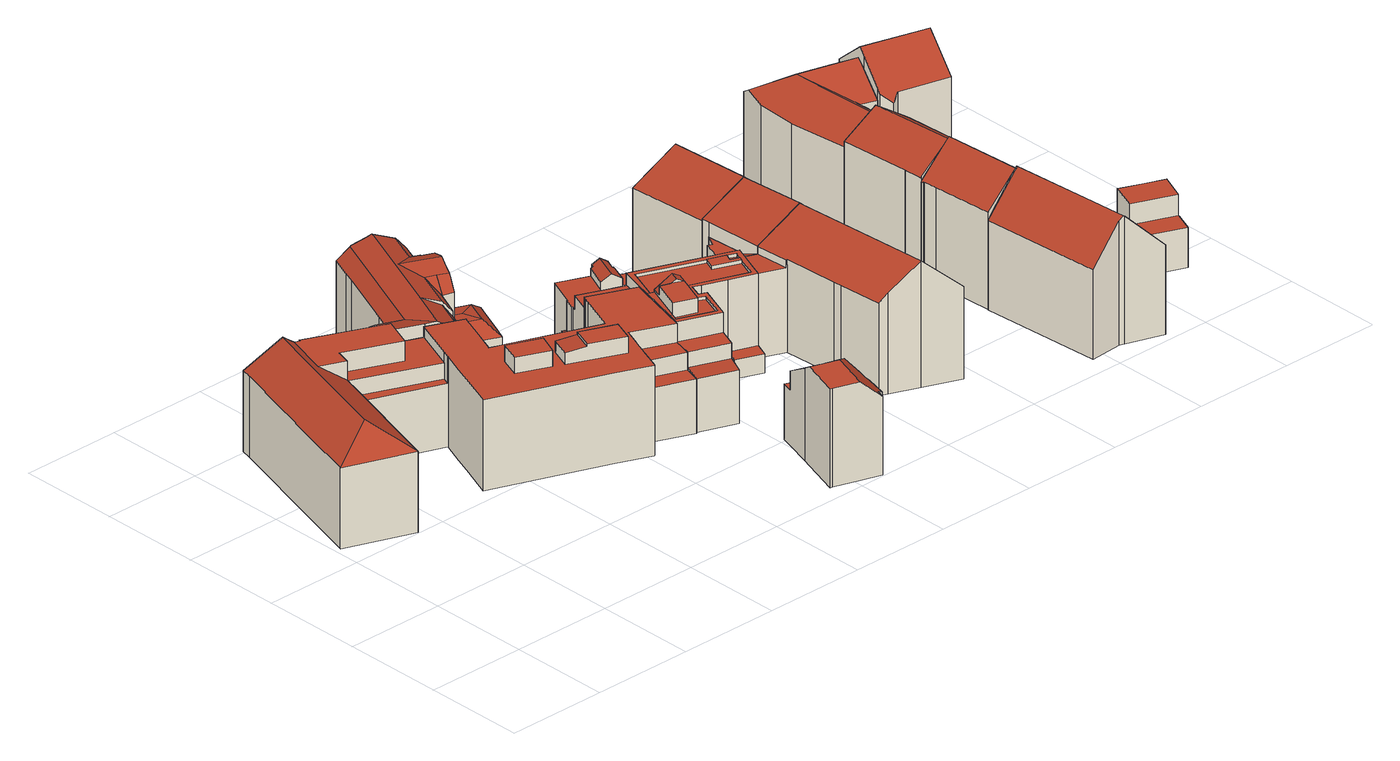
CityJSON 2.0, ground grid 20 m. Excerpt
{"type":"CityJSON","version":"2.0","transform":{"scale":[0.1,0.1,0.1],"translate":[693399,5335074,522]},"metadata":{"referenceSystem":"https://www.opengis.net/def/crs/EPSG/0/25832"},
"CityObjects":{
"building1":{"type":"Building","attributes":{"Gemeindeschluessel":"09162000","HoeheDach":"544.120","HoeheGrund":"523.113","Methode":"2000","NiedrigsteTraufeDesGebaeudes":"533.810","Geometrietyp2DReferenz":"3000","function":"31001_1000","roofType":"1000","measuredHeight":21.01,"storeysAboveGround":6},"geometry":[{"type":"MultiSurface","lod":"2","boundaries":[[[0,1,2,3]],[[4,5,6,7,8,9]],[[10,11,12,13,14,15,16,17]],[[18,19,20,21,22]],[[23,24,25,26]],[[27,28,29,30]],[[31,32,33,34]],[[35,36,37,38,39,40,41,42,26,25]],[[43,44,45,46]],[[47,48,49,50,51,52,53,54,55]],[[56,57,33,32]],[[58,59,60,61,19,18,12,11,62,63]],[[21,20,38,37]],[[22,21,14,13]],[[64,65,66,67]],[[68,69,16,15]],[[18,22,13,12]],[[30,29,70,71]],[[51,50,49,72,73,74,75,76,77,78,79,80,81,60,59,58,63,82,83,9,8,7,84,85,86,87,88,89,90,91,23,26,42,41,40,27,30,71,0,3,92,93,94,95,96,52]],[[97,57,56,98]],[[65,99,100,101,102,103,66]],[[76,75,74,104,105,106,107]],[[108,109,88,87,86,110]],[[89,111,112,90]],[[17,16,69,35,25,24,113,112,111,109,108,114]],[[64,115,99,65]],[[116,117,107,106,105,118,119,120,121,55,54,53,122,123,124,125,126,2,1,70,29,28,39,38,20,19,61,127,128,129],[34,97,98,31],[103,102,101,130,131,132]],[[132,67,66,103]],[[95,123,122,96]],[[133,110,86,85,84,134]],[[135,136,137]],[[40,39,28,27]],[[92,126,125,93]],[[137,136,138,133,134,6,5,4]],[[63,62,135,82]],[[135,62,11,10,114,108,110,133,138,136]],[[34,33,57,97]],[[98,56,32,31]],[[83,82,135,137,4,9]],[[131,130,139,115,64,67,132]],[[140,43,46,104]],[[88,109,111,89]],[[96,122,53,52]],[[43,140,73,72,49,48,44]],[[94,124,123,95]],[[71,70,1,0]],[[7,6,134,84]],[[36,35,69,68]],[[113,24,23,91,90,112]],[[45,141,142,143,121,120,119,118]],[[47,55,121,143]],[[93,125,124,94]],[[21,37,36,68,15,14]],[[78,77,76,107,117,116,129,79]],[[3,2,126,92]],[[139,100,99,115]],[[73,140,104,74]],[[10,17,114]],[[46,45,118,105,104]],[[44,48,47,143,142,141,45]],[[101,100,139,130]],[[129,128,127,61,60,81,80,79]]],"semantics":{"surfaces":[{"type":"WallSurface"},{"type":"RoofSurface"},{"type":"GroundSurface"}],"values":[0,0,0,0,0,0,0,0,0,0,1,0,0,0,1,0,1,0,2,0,0,0,0,0,1,0,1,0,0,0,1,0,0,1,0,1,0,0,0,0,1,0,0,0,0,0,0,0,0,0,0,0,1,0,0,1,0,0,0,1,0,0]}}]},
"building2":{"type":"Building","attributes":{"Gemeindeschluessel":"09162000","HoeheDach":"541.420","HoeheGrund":"522.939","Methode":"2000","NiedrigsteTraufeDesGebaeudes":"536.497","Geometrietyp2DReferenz":"3000","function":"31001_9998","roofType":"3100","measuredHeight":18.48},"geometry":[{"type":"MultiSurface","lod":"2","boundaries":[[[144,145,146,147]],[[148,149,150,151,152,153,154]],[[155,156,157,158]],[[159,160,161,162,163,164]],[[165,166,167,168,169,170,171,172,173]],[[153,152,174,175,168]],[[176,177,178,179,180]],[[181,182,159,164]],[[179,178,183,184]],[[185,186,170,169,187,188]],[[189,190,191,192]],[[193,194,195,196,197,198,199]],[[181,164,163,200,175,174]],[[177,176,201,202]],[[203,196,195,204]],[[205,206,190,189]],[[193,200,207,208,209,194]],[[167,154,153,168]],[[165,210,144,147,166]],[[211,212,184,183]],[[202,201,156,155]],[[176,180,165,173,157,156,201]],[[199,198,213]],[[213,214,215,188,187,199]],[[216,150,149,217]],[[218,182,181,174,152,151]],[[200,193,199,187,169,168,175]],[[219,220,161,160]],[[161,220,208,207,162]],[[221,171,170,186]],[[165,180,179,184,212,222,191,190,206,210]],[[185,188,215,223]],[[223,215,214,224]],[[225,158,157,173,172]],[[226,148,154,167,166,147,146]],[[227,224,214,213,198,197]],[[219,228,209,208,220]],[[217,149,148,226]],[[218,151,150,216]],[[228,204,195,194,209]],[[225,172,171,221]],[[205,145,144,210,206]],[[227,203,204,228,219,160,159,182,218,216,217,226,146,145,205,189,192,229,211,183,178,177,202,155,158,225,221,186,185,223,224]],[[229,222,212,211]],[[163,162,207,200]],[[192,191,222,229]],[[227,197,196,203]]],"semantics":{"surfaces":[{"type":"WallSurface"},{"type":"RoofSurface"},{"type":"GroundSurface"}],"values":[0,1,0,0,1,0,0,0,0,0,0,1,1,0,0,0,1,1,1,0,0,1,0,1,0,0,1,0,1,0,1,0,0,0,0,0,0,0,0,0,0,0,2,0,1,0,0]}}]},
"building3":{"type":"Building","attributes":{"Gemeindeschluessel":"09162000","HoeheDach":"526.112","HoeheGrund":"523.076","Methode":"1000","NiedrigsteTraufeDesGebaeudes":"525.374","Geometrietyp2DReferenz":"3000","function":"31001_2000","roofType":"1000","measuredHeight":3.04},"geometry":[{"type":"MultiSurface","lod":"2","boundaries":[[[230,231,232,233]],[[234,235,236,237]],[[234,237,230,233]],[[235,238,239,236]],[[239,238,232,231]],[[237,236,239,231,230]],[[235,234,233,232,238]]],"semantics":{"surfaces":[{"type":"WallSurface"},{"type":"RoofSurface"},{"type":"GroundSurface"}],"values":[0,0,0,0,0,1,2]}}]},
"building4":{"type":"Building","attributes":{"Gemeindeschluessel":"09162000","HoeheDach":"542.180","HoeheGrund":"522.810","Methode":"2000","NiedrigsteTraufeDesGebaeudes":"533.740","Geometrietyp2DReferenz":"3000","function":"31001_1000","roofType":"2100","measuredHeight":19.37},"geometry":[{"type":"MultiSurface","lod":"2","boundaries":[[[240,241,242,243,244,245,246,247]],[[248,249,250,251]],[[252,253,254,255]],[[256,257,258,259,260]],[[247,246,261,262,263,264]],[[265,266,251,250,267,268,269]],[[270,271,249,248,272]],[[254,253,273,242,241,240,247,264,258,257]],[[252,274,243,242,273,253]],[[260,259,265,269,275,276]],[[277,255,254,257,256,278]],[[278,256,260,276]],[[267,250,249,271]],[[279,263,262,280,270,272]],[[261,246,245,244,243,274,252,255,277,278,276,275,269,268,267,271,270,280,262]],[[258,264,263,279,272,266,265,259]],[[251,266,272,248]]],"semantics":{"surfaces":[{"type":"WallSurface"},{"type":"RoofSurface"},{"type":"GroundSurface"}],"values":[0,1,0,1,0,0,0,1,0,0,0,0,0,0,2,1,0]}}]},
"building5":{"type":"Building","attributes":{"Gemeindeschluessel":"09162000","HoeheDach":"530.236","HoeheGrund":"522.920","Methode":"2000","NiedrigsteTraufeDesGebaeudes":"527.461","Geometrietyp2DReferenz":"3000","function":"31001_9998","roofType":"3200","measuredHeight":7.32},"geometry":[{"type":"MultiSurface","lod":"2","boundaries":[[[281,282,283,284]],[[285,286,287,219,288,160]],[[283,282,289,290,291,286,285]],[[287,292,293,228,294,219]],[[284,283,285,160]],[[228,293,295,204]],[[295,296,297,203,298,204]],[[299,300,296,295,293,292]],[[290,301,302,303,300,291]],[[304,305,306,307,303,302,301,290]],[[308,304,290,289,282,281]],[[291,299,292,287,286]],[[306,305,304,308,281,284,160,288,219,294,228,204,298,203,309,307]],[[291,300,299]],[[310,303,307,309,203,297]],[[300,303,310,297,296]]],"semantics":{"surfaces":[{"type":"WallSurface"},{"type":"RoofSurface"},{"type":"GroundSurface"}],"values":[0,0,1,0,0,0,0,1,1,0,0,1,2,1,0,1]}}]},
"building6":{"type":"Building","attributes":{"Gemeindeschluessel":"09162000","HoeheDach":"544.163","HoeheGrund":"523.317","Methode":"2000","NiedrigsteTraufeDesGebaeudes":"527.020","Geometrietyp2DReferenz":"3000","function":"31001_1000","roofType":"1000","measuredHeight":20.85,"storeysAboveGround":5},"geometry":[{"type":"MultiSurface","lod":"2","boundaries":[[[311,312,313]],[[314,315,316,317]],[[318,319,320,321]],[[321,322,323,324,318]],[[325,326,327,328,329,330,331,332,333,334,335,336,337,338,339,340,341,342,343]],[[326,344,345,327]],[[346,347,348,349]],[[315,350,351,316]],[[352,353,354,348,347,355,356,357,358,359,360,361,362,363,364,351,350,365,345,344,366,367,368,369,370,371,372,373,324]],[[337,374,375,376,338]],[[339,377,140,340]],[[333,364,363,334]],[[352,378,379,353]],[[325,366,344,326]],[[349,348,354,380]],[[330,314,317,331]],[[357,381,382,383,384,357,358]],[[385,356,355,386]],[[377,376,387,140]],[[381,357,356,385]],[[319,373,372,320]],[[334,363,362,335]],[[388,370,369,389]],[[390,391,392,383,382]],[[366,325,343,367]],[[313,393,394,395,311]],[[379,378,396,397,388,389,390,382,381,385,386,346,349,380]],[[398,369,368,358,357]],[[338,376,377,339]],[[328,365,350,315,329]],[[386,355,347,346]],[[378,352,399,400,396]],[[335,362,361,336]],[[392,391,394,393]],[[340,140,387,341]],[[320,372,401,322,321]],[[399,323,322,401,402,400]],[[397,371,370,388]],[[380,354,353,379]],[[336,361,360,374,337]],[[358,368,367,343,342,341,387,403,404,359]],[[396,400,402,371,397]],[[313,392,393]],[[329,315,314,330]],[[375,374,404,403]],[[398,357,384,312,311,395]],[[327,345,365,328]],[[371,402,401,372]],[[389,369,398,395,394,391,390]],[[331,317,316,332]],[[374,360,359,404]],[[332,316,351,364,333]],[[324,323,399,352]],[[313,312,384,383,392]],[[376,375,403,387]],[[318,324,373,319]]],"semantics":{"surfaces":[{"type":"WallSurface"},{"type":"RoofSurface"},{"type":"GroundSurface"}],"values":[0,1,1,0,2,0,0,0,1,0,0,0,0,0,0,0,0,0,1,0,0,0,0,0,0,1,1,1,0,0,0,0,0,1,0,0,1,0,0,0,0,0,0,0,1,0,0,0,0,0,0,0,0,1,0,0]}}]},
"building7":{"type":"Building","attributes":{"Gemeindeschluessel":"09162000","HoeheDach":"539.963","HoeheGrund":"522.981","Methode":"2000","NiedrigsteTraufeDesGebaeudes":"530.330","Geometrietyp2DReferenz":"3000","function":"31001_9998","roofType":"1000","measuredHeight":16.98,"storeysAboveGround":4},"geometry":[{"type":"MultiSurface","lod":"2","boundaries":[[[405,406,407,408]],[[409,410,411,412,413]],[[412,414,415,413]],[[416,417,418,419,409,413,415,420,421]],[[418,417,422,423]],[[424,425,426,427,428,429]],[[430,405,408,431,432,425,424,433,434,435,436,437,438,439,440,441,442,443]],[[416,444,445,429,428,446,447,448,449,450,422,417]],[[448,451,452,449]],[[441,453,454,442]],[[442,454,455,443]],[[434,433,445,444,456,457]],[[458,459,460,409,419]],[[405,430,450,449,452,406]],[[436,461,462,437]],[[436,435,463,464,461]],[[458,419,418,423]],[[439,465,466,440]],[[410,467,468,469,411]],[[470,466,465,469,468]],[[441,440,466,470,471,453]],[[472,427,426,473]],[[430,443,455,459,458,423,422,450]],[[406,452,451,407]],[[416,421,456,444]],[[424,429,445,433]],[[415,414,474,462,461,464,420]],[[455,454,453,471,467,460,459]],[[472,446,428,427]],[[432,473,426,425]],[[432,431,447,446,472,473]],[[431,408,407,451,448,447]],[[434,457,463,435]],[[409,460,467,410]],[[420,464,463,457,456,421]],[[471,470,468,467]],[[439,438,474,414,412,411,469,465]],[[437,462,474,438]]],"semantics":{"surfaces":[{"type":"WallSurface"},{"type":"RoofSurface"},{"type":"GroundSurface"}],"values":[0,1,0,0,0,0,2,1,0,0,0,0,0,0,0,0,1,0,0,1,0,1,0,1,0,0,1,1,0,0,0,0,0,0,1,0,0,0]}}]},
"building8":{"type":"Building","attributes":{"Gemeindeschluessel":"09162000","HoeheDach":"548.250","HoeheGrund":"523.320","Methode":"2000","NiedrigsteTraufeDesGebaeudes":"539.920","Geometrietyp2DReferenz":"3000","function":"31001_1000","roofType":"3100","measuredHeight":24.93,"storeysAboveGround":6},"geometry":[{"type":"MultiSurface","lod":"2","boundaries":[[[475,476,477,478]],[[479,480,481,482]],[[483,484,478,477]],[[485,327,328,486]],[[487,327,485,488,489,490]],[[491,492,476,475]],[[493,494,480,479]],[[481,495,496,490,489,497,483,477,476,492,498]],[[499,500,501,502]],[[485,486,503,488]],[[482,481,498,504]],[[501,505,496,495,502]],[[503,497,489,488]],[[487,490,496,505]],[[506,507,494,493]],[[486,328,484,483,497,503]],[[500,499,507,506]],[[484,328,327,487,505,501,500,506,493,479,482,504,491,475,478]],[[481,480,494,507,499,502,495]],[[504,498,492,491]]],"semantics":{"surfaces":[{"type":"WallSurface"},{"type":"RoofSurface"},{"type":"GroundSurface"}],"values":[0,0,0,0,0,0,0,1,0,1,0,0,0,0,0,0,0,2,1,0]}}]},
"building9":{"type":"Building","attributes":{"Gemeindeschluessel":"09162000","HoeheDach":"548.228","HoeheGrund":"523.470","Methode":"1000","NiedrigsteTraufeDesGebaeudes":"541.357","Geometrietyp2DReferenz":"3000","function":"31001_9998","roofType":"3100","measuredHeight":24.76,"storeysAboveGround":4},"geometry":[{"type":"MultiSurface","lod":"2","boundaries":[[[508,509,510,511,512,513,514,515]],[[516,517,518,519,520,521]],[[511,516,521,512]],[[519,522,523,520]],[[520,523,514,513,512,521]],[[509,518,517,510]],[[508,515,522,519,518,509]],[[514,523,522,515]],[[510,517,516,511]]],"semantics":{"surfaces":[{"type":"GroundSurface"},{"type":"RoofSurface"},{"type":"WallSurface"}],"values":[0,1,2,1,2,2,2,2,2]}}]},
"building10":{"type":"Building","attributes":{"Gemeindeschluessel":"09162000","HoeheDach":"548.219","HoeheGrund":"523.430","Methode":"1000","NiedrigsteTraufeDesGebaeudes":"541.040","Geometrietyp2DReferenz":"3000","function":"31001_9998","roofType":"3100","measuredHeight":24.79,"storeysAboveGround":6},"geometry":[{"type":"MultiSurface","lod":"2","boundaries":[[[524,525,526,527]],[[528,529,530,524,527,531]],[[527,526,532,533,534,531]],[[532,526,525,535]],[[536,537,529,528,531,534]],[[538,539,535,525,524,530,529,537]],[[539,538,537,536,534,533,532,535]]],"semantics":{"surfaces":[{"type":"RoofSurface"},{"type":"WallSurface"},{"type":"GroundSurface"}],"values":[0,0,1,1,1,1,2]}}]},
"building11":{"type":"Building","attributes":{"Gemeindeschluessel":"09162000","HoeheDach":"548.325","HoeheGrund":"523.060","Methode":"1000","NiedrigsteTraufeDesGebaeudes":"540.677","Geometrietyp2DReferenz":"3000","function":"31001_1000","roofType":"3100","measuredHeight":25.27,"storeysAboveGround":4},"geometry":[{"type":"MultiSurface","lod":"2","boundaries":[[[540,541,542,543]],[[544,545,546,547]],[[548,549,550,551]],[[552,553,548,551,554,555,556,557,558,559,544,547,540,543]],[[560,561,562,557,556,555]],[[554,563,560,555]],[[550,549,564,561,560,563]],[[543,542,565,552]],[[547,546,541,540]],[[564,565,542,541,546,545,566,567,562,561]],[[553,552,565,564,549,548]],[[557,562,567,558]],[[558,567,566,559]],[[559,566,545,544]],[[551,550,563,554]]],"semantics":{"surfaces":[{"type":"WallSurface"},{"type":"GroundSurface"},{"type":"RoofSurface"}],"values":[0,0,0,1,0,0,2,0,0,2,0,0,0,0,0]}}]},
"building12":{"type":"Building","attributes":{"Gemeindeschluessel":"09162000","HoeheDach":"548.131","HoeheGrund":"523.250","Methode":"1000","NiedrigsteTraufeDesGebaeudes":"542.036","Geometrietyp2DReferenz":"3000","function":"31001_1000","roofType":"3100","measuredHeight":24.88,"storeysAboveGround":4},"geometry":[{"type":"MultiSurface","lod":"2","boundaries":[[[568,569,570,571]],[[572,573,574,575]],[[576,577,573,572]],[[578,579,580,581]],[[577,582,583,584,585,586,587,574,573]],[[588,589,590,591]],[[574,587,579,578,592,575]],[[586,593,594,595,570,569,590,589,580,579,587]],[[596,597,598,599,600,601,602,576,572,575,592,578,581,588,591,568,571,603]],[[603,595,594,596]],[[581,580,589,588]],[[571,570,595,603]],[[600,584,583,601]],[[599,585,584,600]],[[602,582,577,576]],[[596,594,593,597]],[[599,598,597,593,586,585]],[[591,590,569,568]],[[601,583,582,602]]],"semantics":{"surfaces":[{"type":"WallSurface"},{"type":"RoofSurface"},{"type":"GroundSurface"}],"values":[0,0,0,0,1,0,0,1,2,0,0,0,0,0,0,0,0,0,0]}}]},
"building13":{"type":"Building","attributes":{"Gemeindeschluessel":"09162000","HoeheDach":"547.634","HoeheGrund":"523.040","Methode":"1000","NiedrigsteTraufeDesGebaeudes":"542.720","Geometrietyp2DReferenz":"3000","function":"31001_1000","roofType":"3100","measuredHeight":24.59,"storeysAboveGround":4},"geometry":[{"type":"MultiSurface","lod":"2","boundaries":[[[604,605,606,607]],[[607,606,608,609]],[[610,611,612,613,605,604]],[[614,615,616,617]],[[618,619,620,621]],[[622,623,615,614]],[[624,620,619,625,626,616,615,623]],[[627,626,625,628]],[[617,616,626,627]],[[628,618,621,629,630,631,611,610,604,607,609,622,614,617,627]],[[606,605,613,612,632,633,624,623,608]],[[628,625,619,618]],[[631,632,612,611]],[[623,622,609,608]],[[631,630,629,621,620,624,633,632]]],"semantics":{"surfaces":[{"type":"WallSurface"},{"type":"RoofSurface"},{"type":"GroundSurface"}],"values":[0,0,0,0,0,0,1,0,0,2,1,0,0,0,0]}}]},
"building14":{"type":"Building","attributes":{"Gemeindeschluessel":"09162000","HoeheDach":"546.399","HoeheGrund":"523.300","Methode":"1000","NiedrigsteTraufeDesGebaeudes":"541.337","Geometrietyp2DReferenz":"3000","function":"31001_9998","roofType":"3100","measuredHeight":23.1,"storeysAboveGround":4},"geometry":[{"type":"MultiSurface","lod":"2","boundaries":[[[634,635,636,637,638,639,640,641,642,643]],[[644,637,636,645]],[[646,635,634,647]],[[648,647,634,643,649,650]],[[641,651,652,653,654,655,656]],[[657,658,659,660,661,662,663,644,645,646,647,648,650,664,665,666,667,668,669,670]],[[644,663,662,639,638,637]],[[658,671,672,659]],[[640,673,672,671,652,651,641]],[[645,636,635,646]],[[650,649,674,664]],[[671,658,657,670,653,652]],[[654,653,670,669,668,655]],[[674,675,676,666,665,664]],[[649,643,642,641,656,676,675,674]],[[676,656,655,668,667,666]],[[661,660,659,672,673,640,639,662]]],"semantics":{"surfaces":[{"type":"RoofSurface"},{"type":"WallSurface"},{"type":"GroundSurface"}],"values":[0,1,1,1,0,2,1,1,0,1,1,1,1,1,0,1,1]}}]},
"building15":{"type":"Building","attributes":{"Gemeindeschluessel":"09162000","HoeheDach":"526.920","HoeheGrund":"523.830","Methode":"1000","NiedrigsteTraufeDesGebaeudes":"526.920","Geometrietyp2DReferenz":"3000","function":"31001_2000","roofType":"1000","measuredHeight":3.09},"geometry":[{"type":"MultiSurface","lod":"2","boundaries":[[[677,678,679,680]],[[681,682,683,684]],[[685,686,687,688]],[[689,690,678,677]],[[691,692,693,694]],[[679,682,681,680]],[[695,696,692,691]],[[685,688,695,691,694,683,682,679,678,690]],[[693,684,683,694]],[[688,687,696,695]],[[692,696,687,686,689,677,680,681,684,693]],[[685,690,689,686]]],"semantics":{"surfaces":[{"type":"WallSurface"},{"type":"GroundSurface"},{"type":"RoofSurface"}],"values":[0,0,0,0,0,0,0,1,0,0,2,0]}}]},
"building16":{"type":"Building","attributes":{"Gemeindeschluessel":"09162000","HoeheDach":"536.006","HoeheGrund":"523.990","Methode":"2000","NiedrigsteTraufeDesGebaeudes":"531.950","Geometrietyp2DReferenz":"3000","function":"31001_1000","roofType":"1000","measuredHeight":12.02,"storeysAboveGround":3},"geometry":[{"type":"MultiSurface","lod":"2","boundaries":[[[697,698,699,700]],[[701,702,703,704]],[[700,699,705,706]],[[707,697,700,706,708,709,710,711,712]],[[713,704,703,714,710,709,708]],[[702,715,716,714,703]],[[706,705,713,708]],[[701,698,697,707,712,715,702]],[[711,716,715,712]],[[710,714,716,711]],[[699,698,701,704,713,705]]],"semantics":{"surfaces":[{"type":"WallSurface"},{"type":"GroundSurface"},{"type":"RoofSurface"}],"values":[0,0,0,1,0,2,0,0,0,0,2]}}]},
"building17":{"type":"Building","attributes":{"Gemeindeschluessel":"09162000","HoeheDach":"548.849","HoeheGrund":"523.530","Methode":"1000","NiedrigsteTraufeDesGebaeudes":"541.597","Geometrietyp2DReferenz":"3000","function":"31001_1000","roofType":"3100","measuredHeight":25.32,"storeysAboveGround":4},"geometry":[{"type":"MultiSurface","lod":"2","boundaries":[[[717,718,719,720]],[[721,722,723,724,725,726]],[[727,728,729,730]],[[724,723,722,731,732,733,734,735,736,737,738,739,740,741,727,730,717,720,742]],[[726,725,743,719,718,729,728,744,745,746,747]],[[720,719,743,742]],[[731,748,749,732]],[[742,743,725,724]],[[750,751,749,748,721,726,747,752,753,754]],[[741,744,728,727]],[[734,733,732,749,751,750]],[[752,747,746,739,738,737]],[[739,746,745,740]],[[730,729,718,717]],[[722,721,748,731]],[[735,754,753,736]],[[734,750,754,735]],[[740,745,744,741]],[[736,753,752,737]]],"semantics":{"surfaces":[{"type":"WallSurface"},{"type":"GroundSurface"},{"type":"RoofSurface"}],"values":[0,0,0,1,2,0,0,0,2,0,0,0,0,0,0,0,0,0,0]}}]}
},
"vertices":[
[446,547,11],[446,547,189],[465,540,189],[465,540,11],[9,450,170],[40,554,170],[107,778,170],[107,778,11],[40,554,11],[9,450,11],[219,656,170],[213,635,170],[213,635,136],[219,656,136],[219,656,168],[228,685,168],[228,685,207],[219,656,207],[375,573,136],[375,573,189],[381,587,189],[381,587,168],[381,587,136],[352,701,11],[352,701,207],[355,700,207],[355,700,11],[484,643,11],[484,643,189],[482,639,189],[482,639,11],[418,453,189],[418,453,221],[434,494,221],[434,494,189],[360,697,207],[360,697,168],[415,674,168],[415,674,189],[484,644,189],[484,644,11],[415,674,11],[360,697,11],[723,350,118],[723,350,152],[638,383,152],[638,383,118],[734,386,152],[724,350,152],[724,350,11],[734,386,11],[734,387,11],[771,520,11],[771,520,189],[734,387,189],[734,386,189],[481,426,221],[498,467,221],[213,635,11],[375,573,11],[376,572,11],[376,572,189],[213,636,170],[213,636,11],[538,401,216],[554,443,216],[518,458,211],[502,417,211],[337,638,168],[337,638,207],[478,627,189],[478,627,11],[723,350,11],[714,317,11],[626,352,11],[626,351,11],[611,311,11],[610,311,11],[543,338,11],[318,425,11],[342,486,11],[358,527,11],[142,399,11],[9,449,11],[113,800,11],[179,772,11],[184,770,11],[198,764,11],[199,764,11],[208,760,11],[209,763,11],[246,747,11],[629,476,11],[645,470,11],[673,543,11],[677,553,11],[680,559,11],[498,467,189],[481,426,189],[554,443,221],[622,414,221],[622,414,189],[554,443,189],[518,458,189],[626,352,118],[626,352,189],[626,351,189],[611,311,189],[198,764,207],[199,764,207],[184,770,217],[208,760,207],[209,763,207],[246,747,207],[172,677,207],[538,401,221],[543,338,189],[610,311,189],[638,383,189],[642,393,189],[646,403,189],[653,421,189],[680,559,189],[677,553,189],[673,543,189],[645,470,189],[629,476,189],[358,527,189],[342,486,189],[318,425,189],[606,372,189],[538,401,189],[502,417,189],[179,772,221],[113,800,170],[142,399,170],[91,476,221],[9,449,170],[153,685,221],[606,372,221],[714,317,118],[642,393,152],[646,403,152],[653,421,152],
[352,701,194],[352,701,9],[416,673,9],[416,673,194],[484,644,157],[511,709,157],[520,706,145],[524,716,145],[525,719,145],[508,727,171],[475,648,171],[481,937,9],[481,937,155],[499,980,154],[499,980,9],[549,775,9],[572,765,9],[572,765,154],[552,773,153],[551,774,153],[549,775,156],[420,727,178],[436,665,194],[437,664,194],[470,743,194],[558,953,194],[557,954,194],[549,957,190],[523,969,179],[522,969,178],[525,719,156],[508,727,178],[420,790,155],[420,790,9],[410,765,9],[410,765,155],[410,766,155],[534,740,156],[534,740,9],[406,767,9],[406,767,155],[602,934,9],[557,954,9],[596,937,178],[602,934,171],[395,765,9],[395,765,160],[399,767,157],[399,767,9],[525,854,191],[596,822,191],[599,828,189],[609,853,179],[586,863,179],[588,866,178],[569,874,178],[541,807,178],[470,911,155],[470,911,9],[609,853,9],[599,828,9],[380,772,9],[380,772,160],[562,798,178],[582,789,178],[590,808,185],[371,748,178],[404,768,9],[404,768,155],[588,866,155],[598,890,155],[614,929,155],[520,706,9],[511,709,9],[524,716,9],[580,783,9],[580,783,172],[549,957,9],[401,768,156],[614,929,9],[598,890,9],[523,969,9],[484,644,9],[586,863,9],[590,808,9],[401,768,9],
[512,632,41],[532,677,34],[532,677,11],[512,632,11],[629,581,11],[630,582,11],[630,582,41],[629,581,41],[649,625,11],[649,625,34],
[881,77,156],[882,69,154],[882,37,144],[882,37,8],[882,69,8],[881,77,8],[881,91,8],[881,91,161],[856,165,117],[863,183,117],[812,204,117],[805,182,117],[857,20,8],[857,20,162],[851,2,162],[851,2,8],[761,31,202],[810,15,202],[835,92,202],[782,110,202],[757,32,202],[880,128,8],[880,141,8],[880,141,164],[880,128,172],[788,129,189],[805,182,154],[812,204,8],[805,182,8],[788,129,8],[856,165,8],[863,183,8],[856,165,154],[869,28,154],[869,28,8],[782,110,8],[757,32,8],[810,15,8],[761,31,8],[857,163,154],[857,163,8],
[578,752,9],[578,752,55],[582,761,63],[582,761,9],[572,765,63],[579,782,80],[580,783,80],[579,782,9],[621,734,55],[645,724,55],[632,760,80],[589,806,82],[590,808,82],[589,806,9],[599,828,80],[600,830,80],[609,853,55],[600,830,9],[618,794,82],[652,808,80],[656,750,55],[676,798,55],[686,821,55],[645,724,9],[656,750,9],[676,798,9],[686,821,9],[621,734,9],[662,831,9],[662,831,55],
[768,467,197],[768,467,215],[790,459,215],[935,383,50],[946,411,50],[894,430,50],[884,403,50],[959,470,186],[965,484,186],[948,491,186],[942,477,186],[942,477,193],[959,470,193],[959,470,192],[784,565,13],[977,490,13],[976,487,13],[953,430,13],[946,411,13],[935,383,13],[884,403,13],[894,430,13],[848,448,13],[833,454,13],[824,430,13],[839,424,13],[813,356,13],[799,321,13],[787,289,13],[714,317,13],[724,350,13],[734,387,13],[771,520,13],[977,490,192],[976,487,192],[828,415,186],[828,415,192],[812,423,192],[812,423,186],[946,411,192],[894,430,192],[956,462,192],[940,422,192],[828,465,192],[810,367,192],[739,395,192],[745,409,192],[741,411,192],[734,387,192],[813,356,192],[839,424,192],[824,430,192],[833,454,192],[848,448,192],[953,430,192],[784,565,192],[771,520,192],[763,491,192],[767,489,192],[791,552,192],[914,504,192],[948,491,192],[965,484,192],[813,356,153],[799,321,153],[799,321,122],[787,289,118],[956,462,186],[940,422,186],[828,465,186],[745,409,186],[788,393,186],[788,393,215],[745,409,215],[739,395,186],[810,367,186],[724,350,122],[791,552,186],[767,489,186],[818,469,186],[818,469,215],[811,450,215],[798,455,222],[805,474,222],[775,486,197],[905,482,186],[914,504,186],[775,486,192],[956,462,193],[905,482,193],[948,491,193],[914,504,193],[724,350,153],[734,387,153],
[771,520,10],[771,520,169],[680,559,169],[680,559,10],[867,577,142],[966,536,142],[978,571,142],[823,635,142],[809,601,142],[823,635,156],[809,601,156],[773,616,141],[809,601,141],[809,601,139],[867,577,139],[791,609,169],[773,616,156],[792,562,141],[792,562,139],[709,630,10],[699,635,10],[699,635,83],[707,631,83],[707,631,141],[709,630,141],[784,565,10],[700,608,10],[690,613,10],[733,688,10],[797,661,10],[800,667,10],[826,656,10],[819,638,10],[820,636,10],[987,567,10],[999,589,10],[1006,475,10],[976,487,10],[977,490,10],[793,663,141],[733,688,141],[698,609,141],[700,608,141],[696,599,141],[784,563,141],[784,565,141],[696,599,169],[784,563,169],[1006,475,179],[976,487,180],[977,490,178],[793,663,156],[797,661,159],[851,540,139],[851,540,179],[867,577,162],[826,656,160],[819,638,159],[800,667,159],[813,661,169],[987,567,166],[999,589,166],[966,536,162],[966,536,166],[978,571,166],[1003,520,166],[1003,520,162],[698,609,83],[690,613,83],[820,636,159],
[1017,282,13],[1017,282,195],[1016,297,195],[1016,297,13],[1166,136,13],[1166,136,195],[1094,165,262],[1094,165,13],[1010,407,195],[1010,407,13],[976,487,179],[953,430,179],[1006,475,13],[1005,475,179],[1005,475,194],[1006,475,195],[1022,194,13],[1022,194,195],[1165,151,13],[1165,151,195],[1077,446,262],[1077,447,262],[1009,408,194],[1039,188,211],[1156,300,195],[1156,300,13],[1149,418,13],[1149,418,195],[1009,408,179],[1039,188,13],[1077,447,13],[1163,187,13],[1163,187,195],
[1078,447,15],[1071,449,15],[1006,475,15],[999,589,15],[998,604,15],[1068,576,15],[1139,547,15],[1149,418,15],[999,589,196],[1006,475,194],[1071,449,256],[1078,447,262],[1068,576,262],[998,604,196],[1149,418,194],[1139,547,194],
[1069,575,262],[1139,547,191],[1131,706,190],[1060,736,262],[998,605,191],[998,604,191],[1049,583,241],[989,767,191],[1131,706,14],[1060,736,14],[989,767,14],[1139,547,14],[998,605,14],[998,604,14],[1049,583,14],[1069,575,14],
[1508,175,11],[1508,175,187],[1520,13,187],[1520,13,11],[1490,237,11],[1490,237,202],[1495,174,201],[1495,174,11],[1437,41,11],[1437,41,254],[1373,36,187],[1373,36,11],[1447,37,11],[1446,38,11],[1357,279,11],[1358,279,11],[1429,284,11],[1489,287,11],[1492,287,11],[1495,238,11],[1358,279,189],[1429,284,263],[1489,287,200],[1357,279,187],[1446,38,263],[1447,37,263],[1495,238,197],[1492,287,196],
[1487,415,12],[1487,415,201],[1488,386,201],[1488,386,12],[1347,434,12],[1347,434,200],[1349,435,202],[1349,435,12],[1348,430,12],[1348,430,200],[1462,441,12],[1462,441,221],[1462,443,221],[1462,443,12],[1349,430,202],[1349,427,202],[1351,402,202],[1358,279,202],[1425,283,261],[1416,438,261],[1485,445,12],[1485,445,201],[1486,437,201],[1486,437,12],[1416,438,12],[1489,287,205],[1486,325,206],[1492,325,201],[1486,325,12],[1489,287,12],[1425,283,12],[1358,279,12],[1351,402,12],[1349,427,12],[1349,430,12],[1492,325,12],
[1345,471,10],[1345,471,208],[1346,471,208],[1346,471,10],[1337,613,208],[1337,613,10],[1347,444,10],[1347,434,10],[1347,434,208],[1347,444,208],[1462,601,10],[1462,601,215],[1472,596,208],[1472,596,10],[1462,443,10],[1462,443,222],[1462,441,222],[1462,441,10],[1404,606,10],[1404,606,256],[1415,438,256],[1459,482,222],[1480,484,207],[1480,484,10],[1459,482,10],[1415,438,10],[1409,438,10],[1349,435,10],[1349,435,209],[1409,438,252],
[1404,606,239],[1462,601,193],[1458,673,195],[1449,680,202],[1449,704,200],[1450,704,200],[1458,702,194],[1391,789,244],[1393,719,244],[1397,607,244],[1449,680,13],[1458,673,13],[1462,601,13],[1404,606,13],[1397,607,13],[1337,613,197],[1337,613,13],[1456,771,244],[1506,758,244],[1522,822,194],[1454,840,194],[1345,870,194],[1341,853,206],[1506,758,13],[1502,740,13],[1490,693,13],[1459,702,13],[1458,702,13],[1450,704,13],[1449,704,13],[1329,734,13],[1329,736,13],[1330,811,13],[1341,853,13],[1345,870,13],[1454,840,13],[1522,822,13],[1502,740,230],[1490,693,193],[1459,702,194],[1329,734,194],[1329,736,194],[1330,811,197],
[1501,665,49],[1501,665,18],[1488,686,18],[1488,686,49],[1490,693,49],[1490,693,18],[1450,704,18],[1450,704,49],[1516,578,18],[1516,578,49],[1472,596,49],[1472,596,18],[1527,622,49],[1527,622,18],[1458,673,18],[1458,673,49],[1449,680,49],[1449,680,18],[1462,601,18],[1462,601,49],
[1706,177,20],[1706,177,99],[1691,139,99],[1691,139,20],[1707,180,99],[1707,180,140],[1625,213,140],[1625,213,99],[1608,173,99],[1608,173,20],[1707,180,20],[1624,211,20],[1625,213,20],[1645,265,20],[1687,248,20],[1728,231,20],[1624,211,99],[1645,265,140],[1728,231,140],[1687,248,140],
[1634,794,15],[1634,794,205],[1635,797,202],[1635,797,15],[1632,706,259],[1632,706,15],[1635,716,15],[1653,788,15],[1653,788,206],[1635,716,268],[1609,811,15],[1609,811,197],[1607,803,204],[1607,803,15],[1618,647,15],[1518,673,15],[1502,665,15],[1501,665,15],[1488,686,15],[1490,693,15],[1502,740,15],[1505,752,15],[1522,822,15],[1560,812,15],[1564,823,15],[1654,792,15],[1654,792,202],[1564,823,197],[1560,812,207],[1522,822,207],[1505,752,268],[1618,647,208],[1518,673,207],[1501,665,196],[1502,665,196],[1502,740,258],[1490,693,217],[1488,686,210]
]}
